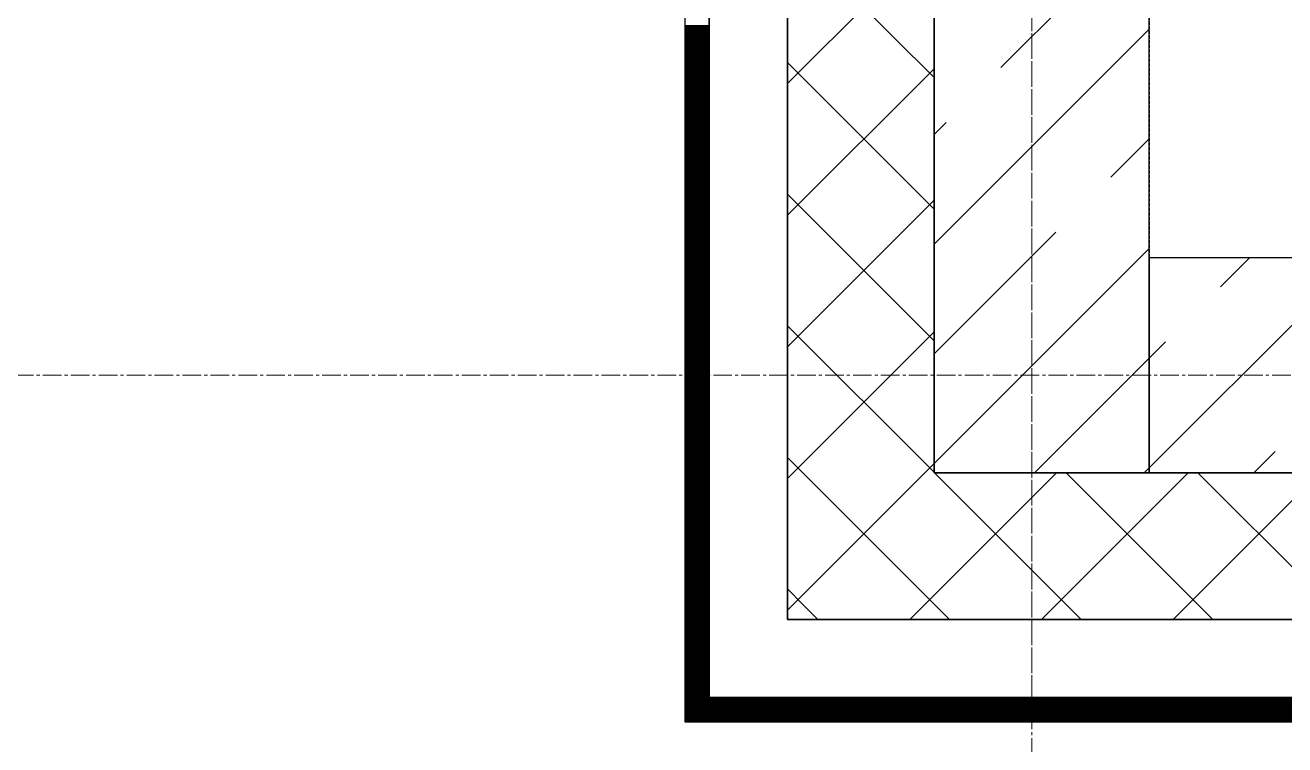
# Model space of a CAD drawing. Header units: millimetres. Extents: x -231292 to 573618, y -153144 to 564035.
# Drawn here: x 7874 to 9162, y 186188 to 186924 of the extents above; entities that cross this region are included whole.
import ezdxf

# ---------------------------------------------------------------- set-up
doc = ezdxf.new("R2010")
doc.units = ezdxf.units.MM
doc.linetypes.add('CENTER2', pattern=[28.575, 19.05, -3.175, 3.175, -3.175])
doc.linetypes.add('HIDDEN2', pattern=[4.7625, 3.175, -1.5875])
doc.layers.get('0').update_dxf_attribs({"color": 250})
doc.layers.get('Defpoints').update_dxf_attribs({"color": 250})
for name, color, linetype, lineweight in [('АР_Колонны', 250, 'Continuous', 35), ('АР_Стены ЖБ', 250, 'Continuous', 35), ('АР_Тонкая', 250, 'Continuous', 5), ('АР_Утеплитель', 250, 'Continuous', 0), ('АР_Штриховка', 250, 'Continuous', 0), ('РД_Оси_100', 250, 'Continuous', 0), ('РД_Оси_размер', 250, 'Continuous', 0)]:
    doc.layers.add(name, color=color, linetype=linetype, lineweight=lineweight)
doc.styles.add('style1', font='ARIALN.TTF')
doc.dimstyles.new('Dim100_ареал', dxfattribs={"dimscale": 100, "dimtxt": 2.5, "dimasz": 1, "dimexe": 1, "dimexo": 1, "dimgap": 0.5, "dimtad": 1, "dimzin": 12, "dimdsep": 46, "dimtxsty": 'style1', "dimblk": 'ARCHTICK', "dimcen": 1, "dimdle": 1, "dimclrd": 256, "dimclre": 256, "dimaunit": 1, "dimadec": 0, "dimazin": 3, "dimtfac": 1, "dimtmove": 1, "dimatfit": 3, "dimldrblk": 'OPEN30', "dimfxl": 2, "dimfxlon": 1, "dimtolj": 1, "dimtzin": 0, "dimlwd": 9, "dimlwe": 9, "dimarcsym": 0})

# ---------------------------------------------------------------- blocks, each defined once
blk = doc.blocks.new('_ArchTick')
at = {"color": 0, "linetype": 'ByBlock', "const_width": 0.15}
blk.add_lwpolyline([(-0.5, -0.5), (0.5, 0.5)], dxfattribs=at)
blk = doc.blocks.new('*D153')
at = {"layer": 'Defpoints', "color": 0, "transparency": 16777216}
for p in [(1195652.9, 135907.8), (1199852.9, 135907.8), (1199852.9, 134907.8)]:
    blk.add_point(p, dxfattribs=at)
at = {"layer": 'РД_Оси_размер', "lineweight": 9, "transparency": 16777216}
for p, q in [((1195652.9, 135107.8), (1195652.9, 134807.8)), ((1199852.9, 135107.8), (1199852.9, 134807.8)), ((1195552.9, 134907.8), (1199952.9, 134907.8))]:
    blk.add_line(p, q, dxfattribs=at)
at = {"layer": 'РД_Оси_размер', "lineweight": 9, "transparency": 16777216, "xscale": 100, "yscale": 100, "zscale": 100, "rotation": 180}
blk.add_blockref('_ArchTick', (1195652.9, 134907.8), dxfattribs=at)
at = {"layer": 'РД_Оси_размер', "lineweight": 9, "transparency": 16777216, "xscale": 100, "yscale": 100, "zscale": 100}
blk.add_blockref('_ArchTick', (1199852.9, 134907.8), dxfattribs=at)
at = {"layer": 'РД_Оси_размер', "color": 0, "transparency": 16777216, "insert": (1197752.9, 135315.2), "char_height": 700, "attachment_point": 5, "style": 'style1'}
blk.add_mtext('\\A1;4200', dxfattribs=at)
blk = doc.blocks.new('_Open30')
at = {"color": 0, "linetype": 'ByBlock', "lineweight": -2}
for p, q in [((-1, 0.268), (0, 0)), ((0, 0), (-1, -0.268)), ((0, 0), (-1, 0))]:
    blk.add_line(p, q, dxfattribs=at)
blk = doc.blocks.new('*D205')
at = {"layer": 'Defpoints', "color": 0, "transparency": 16777216}
for p in [(1195652.9, 135907.8), (1223252.9, 135907.8), (1223252.9, 133907.8)]:
    blk.add_point(p, dxfattribs=at)
at = {"layer": 'РД_Оси_размер', "lineweight": 9, "transparency": 16777216}
for p, q in [((1195652.9, 134107.8), (1195652.9, 133807.8)), ((1223252.9, 134107.8), (1223252.9, 133807.8)), ((1195552.9, 133907.8), (1223352.9, 133907.8))]:
    blk.add_line(p, q, dxfattribs=at)
at = {"layer": 'РД_Оси_размер', "lineweight": 9, "transparency": 16777216, "xscale": 100, "yscale": 100, "zscale": 100, "rotation": 180}
blk.add_blockref('_ArchTick', (1195652.9, 133907.8), dxfattribs=at)
at = {"layer": 'РД_Оси_размер', "lineweight": 9, "transparency": 16777216, "xscale": 100, "yscale": 100, "zscale": 100}
blk.add_blockref('_ArchTick', (1223252.9, 133907.8), dxfattribs=at)
at = {"layer": 'РД_Оси_размер', "color": 0, "transparency": 16777216, "insert": (1209452.9, 134315.2), "char_height": 700, "attachment_point": 5, "style": 'style1'}
blk.add_mtext('\\A1;27600', dxfattribs=at)
blk = doc.blocks.new('оси_рен')
at = {"layer": 'РД_Оси_100', "color": 251, "linetype": 'CENTER2', "true_color": 0x636466}
for p, q in [((1195652.916, 135558.25), (1195652.916, 223268.25)), ((1195652.916, 133007.755), (1195652.916, 138964.071)), ((1189697.958, 135913.25), (1225207.916, 135913.25))]:
    blk.add_line(p, q, dxfattribs=at)
at = {"layer": 'РД_Оси_размер', "color": 251, "true_color": 0x636466}
for base, p2, picture, middle in [((1199852.916, 134907.755), (1199852.916, 135907.755), '*D153', (1197752.916, 135315.156)), ((1223252.916, 133907.755), (1223252.916, 135907.755), '*D205', (1209452.916, 134315.156))]:
    dim = blk.add_linear_dim(base=base, p1=(1195652.916, 135907.755), p2=p2, dimstyle='Dim100_ареал', override={"dimtxt": 7}, dxfattribs=at)
    dim.commit()
    dim.dimension.update_dxf_attribs({"geometry": picture, "text_midpoint": middle})

msp = doc.modelspace()

# ---------------------------------------------------------------- linework, layer by layer
at = {"layer": 'АР_Колонны', "color": 18, "linetype": 'HIDDEN2', "lineweight": 25, "true_color": 0x000000}
for p, q in [((8803.243, 186466.253), (8803.243, 187666.253)), ((9023.243, 187666.253), (9023.243, 186466.253)), ((9023.243, 186466.253), (8803.243, 186466.253))]:
    msp.add_line(p, q, dxfattribs=at)
at = {"layer": 'АР_Колонны', "color": 18, "linetype": 'Continuous', "lineweight": 25, "true_color": 0x000000}
for p, q in [((8803.243, 187666.253), (8803.243, 186466.253)), ((8803.243, 187666.253), (8803.243, 186466.253)), ((9023.243, 186466.253), (9023.243, 187666.253)), ((9023.243, 186466.253), (9023.243, 187666.253)), ((8803.243, 186466.253), (9023.243, 186466.253)), ((8803.243, 186466.253), (9023.243, 186466.253))]:
    msp.add_line(p, q, dxfattribs=at)
at = {"layer": 'АР_Стены ЖБ', "color": 18, "linetype": 'Continuous', "lineweight": 25, "true_color": 0x000000}
for p, q in [((8803.243, 187666.253), (8803.243, 186466.253)), ((9023.243, 186466.253), (9023.243, 187666.253)), ((15603.243, 186686.253), (9023.243, 186686.253)), ((9023.243, 186686.253), (9023.243, 186466.253)), ((8803.243, 186466.253), (9023.243, 186466.253)), ((9023.243, 186466.253), (15603.243, 186466.253))]:
    msp.add_line(p, q, dxfattribs=at)
at = {"layer": 'АР_Тонкая', "color": 18, "linetype": 'Continuous', "lineweight": 25, "true_color": 0x000000}
for p, q in [((8548.243, 187666.253), (8548.243, 186211.253)), ((8573.243, 187666.253), (8573.243, 186236.253)), ((8573.243, 186236.253), (8573.243, 187666.253)), ((8653.243, 186316.253), (8653.243, 187666.253)), ((16803.243, 186316.253), (8653.243, 186316.253)), ((8573.243, 186236.253), (16803.243, 186236.253)), ((16803.243, 186236.253), (8573.243, 186236.253)), ((8548.243, 186211.253), (16803.243, 186211.253))]:
    msp.add_line(p, q, dxfattribs=at)
at = {"layer": 'АР_Утеплитель', "color": 18, "linetype": 'Continuous', "lineweight": 25, "true_color": 0x000000}
for p, q in [((8653.243, 187666.253), (8653.243, 186316.253)), ((8803.243, 186466.253), (8803.243, 187666.253)), ((16803.243, 186466.253), (8803.243, 186466.253)), ((8653.243, 186316.253), (16803.243, 186316.253))]:
    msp.add_line(p, q, dxfattribs=at)
at = {"layer": 'АР_Штриховка', "color": 18, "linetype": 'Continuous', "lineweight": 25, "true_color": 0x000000}
for p, q in [((8803.243, 186870.841), (8653.243, 187020.841)), ((8653.243, 186864.555), (8803.243, 187014.555)), ((8871.703, 186880.959), (9012.02, 187021.275)), ((8548.243, 186924.002), (8573.243, 186924.002)), ((8548.243, 186923.002), (8573.243, 186923.002)), ((8548.243, 186922.002), (8573.243, 186922.002)), ((8548.243, 186921.002), (8573.243, 186921.002)), ((8548.243, 186920.002), (8573.243, 186920.002)), ((8548.243, 186919.002), (8573.243, 186919.002)), ((8548.243, 186918.002), (8573.243, 186918.002)), ((8548.243, 186917.002), (8573.243, 186917.002)), ((8548.243, 186916.002), (8573.243, 186916.002)), ((8548.243, 186915.002), (8573.243, 186915.002)), ((8548.243, 186914.002), (8573.243, 186914.002)), ((8548.243, 186913.002), (8573.243, 186913.002)), ((8548.243, 186912.002), (8573.243, 186912.002)), ((8548.243, 186911.002), (8573.243, 186911.002)), ((8803.243, 186700.246), (9023.243, 186920.246)), ((8548.243, 186910.002), (8573.243, 186910.002)), ((8548.243, 186909.002), (8573.243, 186909.002)), ((8548.243, 186908.002), (8573.243, 186908.002)), ((8548.243, 186907.002), (8573.243, 186907.002)), ((8548.243, 186906.002), (8573.243, 186906.002)), ((8548.243, 186905.002), (8573.243, 186905.002)), ((8548.243, 186904.002), (8573.243, 186904.002)), ((8548.243, 186903.002), (8573.243, 186903.002)), ((8548.243, 186902.002), (8573.243, 186902.002)), ((8548.243, 186901.002), (8573.243, 186901.002)), ((8548.243, 186900.002), (8573.243, 186900.002)), ((8548.243, 186899.002), (8573.243, 186899.002)), ((8548.243, 186898.002), (8573.243, 186898.002)), ((8548.243, 186897.002), (8573.243, 186897.002)), ((8548.243, 186896.002), (8573.243, 186896.002)), ((8548.243, 186895.002), (8573.243, 186895.002)), ((8548.243, 186894.002), (8573.243, 186894.002)), ((8548.243, 186893.002), (8573.243, 186893.002)), ((8548.243, 186892.002), (8573.243, 186892.002)), ((8548.243, 186891.002), (8573.243, 186891.002)), ((8548.243, 186890.002), (8573.243, 186890.002)), ((8548.243, 186889.002), (8573.243, 186889.002)), ((8548.243, 186888.002), (8573.243, 186888.002)), ((8548.243, 186887.002), (8573.243, 186887.002)), ((8548.243, 186886.002), (8573.243, 186886.002)), ((8548.243, 186885.002), (8573.243, 186885.002)), ((8803.243, 186736.138), (8653.243, 186886.138)), ((8548.243, 186884.002), (8573.243, 186884.002)), ((8548.243, 186883.002), (8573.243, 186883.002)), ((8548.243, 186882.002), (8573.243, 186882.002)), ((8548.243, 186881.002), (8573.243, 186881.002)), ((8548.243, 186880.002), (8573.243, 186880.002)), ((8548.243, 186879.002), (8573.243, 186879.002)), ((8548.243, 186878.002), (8573.243, 186878.002)), ((8548.243, 186877.002), (8573.243, 186877.002)), ((8548.243, 186876.002), (8573.243, 186876.002)), ((8548.243, 186875.002), (8573.243, 186875.002)), ((8548.243, 186874.002), (8573.243, 186874.002)), ((8548.243, 186873.002), (8573.243, 186873.002)), ((8548.243, 186872.002), (8573.243, 186872.002)), ((8653.243, 186729.851), (8803.243, 186879.851)), ((8548.243, 186871.002), (8573.243, 186871.002)), ((8548.243, 186870.002), (8573.243, 186870.002)), ((8548.243, 186869.002), (8573.243, 186869.002)), ((8548.243, 186868.002), (8573.243, 186868.002)), ((8548.243, 186867.002), (8573.243, 186867.002)), ((8548.243, 186866.002), (8573.243, 186866.002)), ((8548.243, 186865.002), (8573.243, 186865.002)), ((8548.243, 186864.002), (8573.243, 186864.002)), ((8548.243, 186863.002), (8573.243, 186863.002)), ((8548.243, 186862.002), (8573.243, 186862.002)), ((8548.243, 186861.002), (8573.243, 186861.002)), ((8548.243, 186860.002), (8573.243, 186860.002)), ((8548.243, 186859.002), (8573.243, 186859.002)), ((8548.243, 186858.002), (8573.243, 186858.002)), ((8548.243, 186857.002), (8573.243, 186857.002)), ((8548.243, 186856.002), (8573.243, 186856.002)), ((8548.243, 186855.002), (8573.243, 186855.002)), ((8548.243, 186854.002), (8573.243, 186854.002)), ((8548.243, 186853.002), (8573.243, 186853.002)), ((8548.243, 186852.002), (8573.243, 186852.002)), ((8548.243, 186851.002), (8573.243, 186851.002)), ((8548.243, 186850.002), (8573.243, 186850.002)), ((8548.243, 186849.002), (8573.243, 186849.002)), ((8548.243, 186848.002), (8573.243, 186848.002)), ((8548.243, 186847.002), (8573.243, 186847.002)), ((8548.243, 186846.002), (8573.243, 186846.002)), ((8548.243, 186845.002), (8573.243, 186845.002)), ((8548.243, 186844.002), (8573.243, 186844.002)), ((8548.243, 186843.002), (8573.243, 186843.002)), ((8548.243, 186842.002), (8573.243, 186842.002)), ((8548.243, 186841.002), (8573.243, 186841.002)), ((8548.243, 186840.002), (8573.243, 186840.002)), ((8548.243, 186839.002), (8573.243, 186839.002)), ((8548.243, 186838.002), (8573.243, 186838.002)), ((8548.243, 186837.002), (8573.243, 186837.002)), ((8548.243, 186836.002), (8573.243, 186836.002)), ((8548.243, 186835.002), (8573.243, 186835.002)), ((8548.243, 186834.002), (8573.243, 186834.002)), ((8548.243, 186833.002), (8573.243, 186833.002)), ((8548.243, 186832.002), (8573.243, 186832.002)), ((8548.243, 186831.002), (8573.243, 186831.002)), ((8548.243, 186830.002), (8573.243, 186830.002)), ((8548.243, 186829.002), (8573.243, 186829.002)), ((8548.243, 186828.002), (8573.243, 186828.002)), ((8548.243, 186827.002), (8573.243, 186827.002)), ((8548.243, 186826.002), (8573.243, 186826.002)), ((8548.243, 186825.002), (8573.243, 186825.002)), ((8548.243, 186824.002), (8573.243, 186824.002)), ((8548.243, 186823.002), (8573.243, 186823.002)), ((8548.243, 186822.002), (8573.243, 186822.002)), ((8548.243, 186821.002), (8573.243, 186821.002)), ((8803.243, 186812.499), (8815.576, 186824.832)), ((8548.243, 186820.002), (8573.243, 186820.002)), ((8548.243, 186819.002), (8573.243, 186819.002)), ((8548.243, 186818.002), (8573.243, 186818.002)), ((8548.243, 186817.002), (8573.243, 186817.002)), ((8548.243, 186816.002), (8573.243, 186816.002)), ((8548.243, 186815.002), (8573.243, 186815.002)), ((8548.243, 186814.002), (8573.243, 186814.002)), ((8548.243, 186813.002), (8573.243, 186813.002)), ((8548.243, 186812.002), (8573.243, 186812.002)), ((8548.243, 186811.002), (8573.243, 186811.002)), ((8548.243, 186810.002), (8573.243, 186810.002)), ((8548.243, 186809.002), (8573.243, 186809.002)), ((8548.243, 186808.002), (8573.243, 186808.002)), ((8983.956, 186768.706), (9023.243, 186807.992)), ((8548.243, 186807.002), (8573.243, 186807.002)), ((8548.243, 186806.002), (8573.243, 186806.002)), ((8548.243, 186805.002), (8573.243, 186805.002)), ((8548.243, 186804.002), (8573.243, 186804.002)), ((8548.243, 186803.002), (8573.243, 186803.002)), ((8548.243, 186802.002), (8573.243, 186802.002)), ((8548.243, 186801.002), (8573.243, 186801.002)), ((8548.243, 186800.002), (8573.243, 186800.002)), ((8548.243, 186799.002), (8573.243, 186799.002)), ((8548.243, 186798.002), (8573.243, 186798.002)), ((8548.243, 186797.002), (8573.243, 186797.002)), ((8548.243, 186796.002), (8573.243, 186796.002)), ((8548.243, 186795.002), (8573.243, 186795.002)), ((8548.243, 186794.002), (8573.243, 186794.002)), ((8548.243, 186793.002), (8573.243, 186793.002)), ((8548.243, 186792.002), (8573.243, 186792.002)), ((8548.243, 186791.002), (8573.243, 186791.002)), ((8548.243, 186790.002), (8573.243, 186790.002)), ((8548.243, 186789.002), (8573.243, 186789.002)), ((8548.243, 186788.002), (8573.243, 186788.002)), ((8548.243, 186787.002), (8573.243, 186787.002)), ((8548.243, 186786.002), (8573.243, 186786.002)), ((8548.243, 186785.002), (8573.243, 186785.002)), ((8548.243, 186784.002), (8573.243, 186784.002)), ((8548.243, 186783.002), (8573.243, 186783.002)), ((8548.243, 186782.002), (8573.243, 186782.002)), ((8548.243, 186781.002), (8573.243, 186781.002)), ((8548.243, 186780.002), (8573.243, 186780.002)), ((8548.243, 186779.002), (8573.243, 186779.002)), ((8548.243, 186778.002), (8573.243, 186778.002)), ((8548.243, 186777.002), (8573.243, 186777.002)), ((8548.243, 186776.002), (8573.243, 186776.002)), ((8548.243, 186775.002), (8573.243, 186775.002)), ((8548.243, 186774.002), (8573.243, 186774.002)), ((8548.243, 186773.002), (8573.243, 186773.002)), ((8548.243, 186772.002), (8573.243, 186772.002)), ((8548.243, 186771.002), (8573.243, 186771.002)), ((8548.243, 186770.002), (8573.243, 186770.002)), ((8548.243, 186769.002), (8573.243, 186769.002)), ((8548.243, 186768.002), (8573.243, 186768.002)), ((8548.243, 186767.002), (8573.243, 186767.002)), ((8548.243, 186766.002), (8573.243, 186766.002)), ((8548.243, 186765.002), (8573.243, 186765.002)), ((8548.243, 186764.002), (8573.243, 186764.002)), ((8548.243, 186763.002), (8573.243, 186763.002)), ((8548.243, 186762.002), (8573.243, 186762.002)), ((8548.243, 186761.002), (8573.243, 186761.002)), ((8548.243, 186760.002), (8573.243, 186760.002)), ((8548.243, 186759.002), (8573.243, 186759.002)), ((8548.243, 186758.002), (8573.243, 186758.002)), ((8548.243, 186757.002), (8573.243, 186757.002)), ((8548.243, 186756.002), (8573.243, 186756.002)), ((8548.243, 186755.002), (8573.243, 186755.002)), ((8548.243, 186754.002), (8573.243, 186754.002)), ((8548.243, 186753.002), (8573.243, 186753.002)), ((8548.243, 186752.002), (8573.243, 186752.002)), ((8548.243, 186751.002), (8573.243, 186751.002)), ((8548.243, 186750.002), (8573.243, 186750.002)), ((8548.243, 186749.002), (8573.243, 186749.002)), ((8548.243, 186748.002), (8573.243, 186748.002)), ((8548.243, 186747.002), (8573.243, 186747.002)), ((8548.243, 186746.002), (8573.243, 186746.002)), ((8548.243, 186745.002), (8573.243, 186745.002)), ((8548.243, 186744.002), (8573.243, 186744.002)), ((8803.243, 186601.434), (8653.243, 186751.434)), ((8653.243, 186595.147), (8803.243, 186745.147)), ((8548.243, 186743.002), (8573.243, 186743.002)), ((8548.243, 186742.002), (8573.243, 186742.002)), ((8548.243, 186741.002), (8573.243, 186741.002)), ((8548.243, 186740.002), (8573.243, 186740.002)), ((8548.243, 186739.002), (8573.243, 186739.002)), ((8548.243, 186738.002), (8573.243, 186738.002)), ((8548.243, 186737.002), (8573.243, 186737.002)), ((8548.243, 186736.002), (8573.243, 186736.002)), ((8548.243, 186735.002), (8573.243, 186735.002)), ((8548.243, 186734.002), (8573.243, 186734.002)), ((8548.243, 186733.002), (8573.243, 186733.002)), ((8548.243, 186732.002), (8573.243, 186732.002)), ((8548.243, 186731.002), (8573.243, 186731.002)), ((8548.243, 186730.002), (8573.243, 186730.002)), ((8548.243, 186729.002), (8573.243, 186729.002)), ((8548.243, 186728.002), (8573.243, 186728.002)), ((8548.243, 186727.002), (8573.243, 186727.002)), ((8548.243, 186726.002), (8573.243, 186726.002)), ((8548.243, 186725.002), (8573.243, 186725.002)), ((8548.243, 186724.002), (8573.243, 186724.002)), ((8548.243, 186723.002), (8573.243, 186723.002)), ((8548.243, 186722.002), (8573.243, 186722.002)), ((8548.243, 186721.002), (8573.243, 186721.002)), ((8548.243, 186720.002), (8573.243, 186720.002)), ((8548.243, 186719.002), (8573.243, 186719.002)), ((8548.243, 186718.002), (8573.243, 186718.002)), ((8548.243, 186717.002), (8573.243, 186717.002)), ((8548.243, 186716.002), (8573.243, 186716.002)), ((8548.243, 186715.002), (8573.243, 186715.002)), ((8548.243, 186714.002), (8573.243, 186714.002)), ((8548.243, 186713.002), (8573.243, 186713.002)), ((8548.243, 186712.002), (8573.243, 186712.002)), ((8548.243, 186711.002), (8573.243, 186711.002)), ((8548.243, 186710.002), (8573.243, 186710.002)), ((8548.243, 186709.002), (8573.243, 186709.002)), ((8548.243, 186708.002), (8573.243, 186708.002)), ((8548.243, 186707.002), (8573.243, 186707.002)), ((8548.243, 186706.002), (8573.243, 186706.002)), ((8548.243, 186705.002), (8573.243, 186705.002)), ((8803.243, 186587.992), (8927.83, 186712.579)), ((8548.243, 186704.002), (8573.243, 186704.002)), ((8548.243, 186703.002), (8573.243, 186703.002)), ((8548.243, 186702.002), (8573.243, 186702.002)), ((8548.243, 186701.002), (8573.243, 186701.002)), ((8548.243, 186700.002), (8573.243, 186700.002)), ((8548.243, 186699.002), (8573.243, 186699.002)), ((8548.243, 186698.002), (8573.243, 186698.002)), ((8548.243, 186697.002), (8573.243, 186697.002)), ((8548.243, 186696.002), (8573.243, 186696.002)), ((8548.243, 186695.002), (8573.243, 186695.002)), ((8548.243, 186694.002), (8573.243, 186694.002)), ((8548.243, 186693.002), (8573.243, 186693.002)), ((8548.243, 186692.002), (8573.243, 186692.002)), ((8803.243, 186475.739), (9023.243, 186695.739)), ((8548.243, 186691.002), (8573.243, 186691.002)), ((8548.243, 186690.002), (8573.243, 186690.002)), ((8548.243, 186689.002), (8573.243, 186689.002)), ((8548.243, 186688.002), (8573.243, 186688.002)), ((8548.243, 186687.002), (8573.243, 186687.002)), ((8548.243, 186686.002), (8573.243, 186686.002)), ((8548.243, 186685.002), (8573.243, 186685.002)), ((8548.243, 186684.002), (8573.243, 186684.002)), ((8548.243, 186683.002), (8573.243, 186683.002)), ((8548.243, 186682.002), (8573.243, 186682.002)), ((8548.243, 186681.002), (8573.243, 186681.002)), ((8548.243, 186680.002), (8573.243, 186680.002)), ((8548.243, 186679.002), (8573.243, 186679.002)), ((9023.243, 186471.233), (9238.263, 186686.253)), ((9096.209, 186656.452), (9126.01, 186686.253)), ((8548.243, 186678.002), (8573.243, 186678.002)), ((8548.243, 186677.002), (8573.243, 186677.002)), ((8548.243, 186676.002), (8573.243, 186676.002)), ((8548.243, 186675.002), (8573.243, 186675.002)), ((8548.243, 186674.002), (8573.243, 186674.002)), ((8548.243, 186673.002), (8573.243, 186673.002)), ((8548.243, 186672.002), (8573.243, 186672.002)), ((8548.243, 186671.002), (8573.243, 186671.002)), ((8548.243, 186670.002), (8573.243, 186670.002)), ((8548.243, 186669.002), (8573.243, 186669.002)), ((8548.243, 186668.002), (8573.243, 186668.002)), ((8548.243, 186667.002), (8573.243, 186667.002)), ((8548.243, 186666.002), (8573.243, 186666.002)), ((8548.243, 186665.002), (8573.243, 186665.002)), ((8548.243, 186664.002), (8573.243, 186664.002)), ((8548.243, 186663.002), (8573.243, 186663.002)), ((8548.243, 186662.002), (8573.243, 186662.002)), ((8548.243, 186661.002), (8573.243, 186661.002)), ((8548.243, 186660.002), (8573.243, 186660.002)), ((8548.243, 186659.002), (8573.243, 186659.002)), ((8548.243, 186658.002), (8573.243, 186658.002)), ((8548.243, 186657.002), (8573.243, 186657.002)), ((8548.243, 186656.002), (8573.243, 186656.002)), ((8548.243, 186655.002), (8573.243, 186655.002)), ((8548.243, 186654.002), (8573.243, 186654.002)), ((8548.243, 186653.002), (8573.243, 186653.002)), ((8548.243, 186652.002), (8573.243, 186652.002)), ((8548.243, 186651.002), (8573.243, 186651.002)), ((8548.243, 186650.002), (8573.243, 186650.002)), ((8548.243, 186649.002), (8573.243, 186649.002)), ((8548.243, 186648.002), (8573.243, 186648.002)), ((8548.243, 186647.002), (8573.243, 186647.002)), ((8548.243, 186646.002), (8573.243, 186646.002)), ((8548.243, 186645.002), (8573.243, 186645.002)), ((8548.243, 186644.002), (8573.243, 186644.002)), ((8548.243, 186643.002), (8573.243, 186643.002)), ((8548.243, 186642.002), (8573.243, 186642.002)), ((8548.243, 186641.002), (8573.243, 186641.002)), ((8548.243, 186640.002), (8573.243, 186640.002)), ((8548.243, 186639.002), (8573.243, 186639.002)), ((8548.243, 186638.002), (8573.243, 186638.002)), ((8548.243, 186637.002), (8573.243, 186637.002)), ((8548.243, 186636.002), (8573.243, 186636.002)), ((8548.243, 186635.002), (8573.243, 186635.002)), ((8548.243, 186634.002), (8573.243, 186634.002)), ((8548.243, 186633.002), (8573.243, 186633.002)), ((8548.243, 186632.002), (8573.243, 186632.002)), ((8548.243, 186631.002), (8573.243, 186631.002)), ((8548.243, 186630.002), (8573.243, 186630.002)), ((8548.243, 186629.002), (8573.243, 186629.002)), ((8548.243, 186628.002), (8573.243, 186628.002)), ((8548.243, 186627.002), (8573.243, 186627.002)), ((8548.243, 186626.002), (8573.243, 186626.002)), ((8548.243, 186625.002), (8573.243, 186625.002)), ((8548.243, 186624.002), (8573.243, 186624.002)), ((8548.243, 186623.002), (8573.243, 186623.002)), ((8548.243, 186622.002), (8573.243, 186622.002)), ((8548.243, 186621.002), (8573.243, 186621.002)), ((8548.243, 186620.002), (8573.243, 186620.002)), ((8548.243, 186619.002), (8573.243, 186619.002)), ((8548.243, 186618.002), (8573.243, 186618.002)), ((8548.243, 186617.002), (8573.243, 186617.002)), ((8548.243, 186616.002), (8573.243, 186616.002)), ((8548.243, 186615.002), (8573.243, 186615.002)), ((8803.243, 186466.73), (8653.243, 186616.73)), ((8548.243, 186614.002), (8573.243, 186614.002)), ((8548.243, 186613.002), (8573.243, 186613.002)), ((8548.243, 186612.002), (8573.243, 186612.002)), ((8548.243, 186611.002), (8573.243, 186611.002)), ((8548.243, 186610.002), (8573.243, 186610.002)), ((8548.243, 186609.002), (8573.243, 186609.002)), ((8548.243, 186608.002), (8573.243, 186608.002)), ((8548.243, 186607.002), (8573.243, 186607.002)), ((8548.243, 186606.002), (8573.243, 186606.002)), ((8548.243, 186605.002), (8573.243, 186605.002)), ((8548.243, 186604.002), (8573.243, 186604.002)), ((8548.243, 186603.002), (8573.243, 186603.002)), ((8548.243, 186602.002), (8573.243, 186602.002)), ((8653.243, 186460.443), (8803.243, 186610.443)), ((8548.243, 186601.002), (8573.243, 186601.002)), ((8548.243, 186600.002), (8573.243, 186600.002)), ((8548.243, 186599.002), (8573.243, 186599.002)), ((8548.243, 186598.002), (8573.243, 186598.002)), ((8548.243, 186597.002), (8573.243, 186597.002)), ((8548.243, 186596.002), (8573.243, 186596.002)), ((8548.243, 186595.002), (8573.243, 186595.002)), ((8548.243, 186594.002), (8573.243, 186594.002)), ((8548.243, 186593.002), (8573.243, 186593.002)), ((8548.243, 186592.002), (8573.243, 186592.002)), ((8548.243, 186591.002), (8573.243, 186591.002)), ((8548.243, 186590.002), (8573.243, 186590.002)), ((8548.243, 186589.002), (8573.243, 186589.002)), ((9023.243, 186583.486), (9040.083, 186600.326)), ((8548.243, 186588.002), (8573.243, 186588.002)), ((8548.243, 186587.002), (8573.243, 186587.002)), ((8548.243, 186586.002), (8573.243, 186586.002)), ((8548.243, 186585.002), (8573.243, 186585.002)), ((8548.243, 186584.002), (8573.243, 186584.002)), ((8548.243, 186583.002), (8573.243, 186583.002)), ((8548.243, 186582.002), (8573.243, 186582.002)), ((8548.243, 186581.002), (8573.243, 186581.002)), ((8548.243, 186580.002), (8573.243, 186580.002)), ((8548.243, 186579.002), (8573.243, 186579.002)), ((8548.243, 186578.002), (8573.243, 186578.002)), ((8548.243, 186577.002), (8573.243, 186577.002)), ((8548.243, 186576.002), (8573.243, 186576.002)), ((8906.01, 186466.253), (9023.243, 186583.486)), ((8548.243, 186575.002), (8573.243, 186575.002)), ((8548.243, 186574.002), (8573.243, 186574.002)), ((8548.243, 186573.002), (8573.243, 186573.002)), ((8548.243, 186572.002), (8573.243, 186572.002)), ((8548.243, 186571.002), (8573.243, 186571.002)), ((8548.243, 186570.002), (8573.243, 186570.002)), ((8548.243, 186569.002), (8573.243, 186569.002)), ((8548.243, 186568.002), (8573.243, 186568.002)), ((8548.243, 186567.002), (8573.243, 186567.002)), ((8548.243, 186566.002), (8573.243, 186566.002)), ((8548.243, 186565.002), (8573.243, 186565.002)), ((8548.243, 186564.002), (8573.243, 186564.002)), ((8548.243, 186563.002), (8573.243, 186563.002)), ((8548.243, 186562.002), (8573.243, 186562.002)), ((8548.243, 186561.002), (8573.243, 186561.002)), ((8548.243, 186560.002), (8573.243, 186560.002)), ((8548.243, 186559.002), (8573.243, 186559.002)), ((8548.243, 186558.002), (8573.243, 186558.002)), ((8548.243, 186557.002), (8573.243, 186557.002)), ((8548.243, 186556.002), (8573.243, 186556.002)), ((8548.243, 186555.002), (8573.243, 186555.002)), ((8548.243, 186554.002), (8573.243, 186554.002)), ((8548.243, 186553.002), (8573.243, 186553.002)), ((8548.243, 186552.002), (8573.243, 186552.002)), ((8548.243, 186551.002), (8573.243, 186551.002)), ((8548.243, 186550.002), (8573.243, 186550.002)), ((8548.243, 186549.002), (8573.243, 186549.002)), ((8548.243, 186548.002), (8573.243, 186548.002)), ((8548.243, 186547.002), (8573.243, 186547.002)), ((8548.243, 186546.002), (8573.243, 186546.002)), ((8548.243, 186545.002), (8573.243, 186545.002)), ((8548.243, 186544.002), (8573.243, 186544.002)), ((8548.243, 186543.002), (8573.243, 186543.002)), ((8548.243, 186542.002), (8573.243, 186542.002)), ((8548.243, 186541.002), (8573.243, 186541.002)), ((8548.243, 186540.002), (8573.243, 186540.002)), ((8548.243, 186539.002), (8573.243, 186539.002)), ((8548.243, 186538.002), (8573.243, 186538.002)), ((8548.243, 186537.002), (8573.243, 186537.002)), ((8548.243, 186536.002), (8573.243, 186536.002)), ((8548.243, 186535.002), (8573.243, 186535.002)), ((8548.243, 186534.002), (8573.243, 186534.002)), ((8548.243, 186533.002), (8573.243, 186533.002)), ((8548.243, 186532.002), (8573.243, 186532.002)), ((8548.243, 186531.002), (8573.243, 186531.002)), ((8548.243, 186530.002), (8573.243, 186530.002)), ((8548.243, 186529.002), (8573.243, 186529.002)), ((8548.243, 186528.002), (8573.243, 186528.002)), ((8548.243, 186527.002), (8573.243, 186527.002)), ((8548.243, 186526.002), (8573.243, 186526.002)), ((8548.243, 186525.002), (8573.243, 186525.002)), ((8548.243, 186524.002), (8573.243, 186524.002)), ((8548.243, 186523.002), (8573.243, 186523.002)), ((8548.243, 186522.002), (8573.243, 186522.002)), ((8548.243, 186521.002), (8573.243, 186521.002)), ((8548.243, 186520.002), (8573.243, 186520.002)), ((8548.243, 186519.002), (8573.243, 186519.002)), ((8548.243, 186518.002), (8573.243, 186518.002)), ((8548.243, 186517.002), (8573.243, 186517.002)), ((8548.243, 186516.002), (8573.243, 186516.002)), ((8548.243, 186515.002), (8573.243, 186515.002)), ((8548.243, 186514.002), (8573.243, 186514.002)), ((8548.243, 186513.002), (8573.243, 186513.002)), ((8548.243, 186512.002), (8573.243, 186512.002)), ((8548.243, 186511.002), (8573.243, 186511.002)), ((8548.243, 186510.002), (8573.243, 186510.002)), ((8548.243, 186509.002), (8573.243, 186509.002)), ((8548.243, 186508.002), (8573.243, 186508.002)), ((8548.243, 186507.002), (8573.243, 186507.002)), ((8548.243, 186506.002), (8573.243, 186506.002)), ((8548.243, 186505.002), (8573.243, 186505.002)), ((8548.243, 186504.002), (8573.243, 186504.002)), ((8548.243, 186503.002), (8573.243, 186503.002)), ((8548.243, 186502.002), (8573.243, 186502.002)), ((8548.243, 186501.002), (8573.243, 186501.002)), ((8548.243, 186500.002), (8573.243, 186500.002)), ((8548.243, 186499.002), (8573.243, 186499.002)), ((8548.243, 186498.002), (8573.243, 186498.002)), ((8548.243, 186497.002), (8573.243, 186497.002)), ((8548.243, 186496.002), (8573.243, 186496.002)), ((8548.243, 186495.002), (8573.243, 186495.002)), ((8548.243, 186494.002), (8573.243, 186494.002)), ((8548.243, 186493.002), (8573.243, 186493.002)), ((8548.243, 186492.002), (8573.243, 186492.002)), ((8548.243, 186491.002), (8573.243, 186491.002)), ((8548.243, 186490.002), (8573.243, 186490.002)), ((8548.243, 186489.002), (8573.243, 186489.002)), ((8548.243, 186488.002), (8573.243, 186488.002)), ((8548.243, 186487.002), (8573.243, 186487.002)), ((8548.243, 186486.002), (8573.243, 186486.002)), ((9130.516, 186466.253), (9152.336, 186488.073)), ((8548.243, 186485.002), (8573.243, 186485.002)), ((8548.243, 186484.002), (8573.243, 186484.002)), ((8548.243, 186483.002), (8573.243, 186483.002)), ((8548.243, 186482.002), (8573.243, 186482.002)), ((8548.243, 186481.002), (8573.243, 186481.002)), ((8548.243, 186480.002), (8573.243, 186480.002)), ((8548.243, 186479.002), (8573.243, 186479.002)), ((8548.243, 186478.002), (8573.243, 186478.002)), ((8548.243, 186477.002), (8573.243, 186477.002)), ((8548.243, 186476.002), (8573.243, 186476.002)), ((8548.243, 186475.002), (8573.243, 186475.002)), ((8548.243, 186474.002), (8573.243, 186474.002)), ((8548.243, 186473.002), (8573.243, 186473.002)), ((8736.13, 186399.14), (8653.243, 186482.026)), ((8653.243, 186325.739), (8803.243, 186475.739)), ((8548.243, 186472.002), (8573.243, 186472.002)), ((8548.243, 186471.002), (8573.243, 186471.002)), ((8548.243, 186470.002), (8573.243, 186470.002)), ((8548.243, 186469.002), (8573.243, 186469.002)), ((8548.243, 186468.002), (8573.243, 186468.002)), ((8548.243, 186467.002), (8573.243, 186467.002)), ((8548.243, 186466.002), (8573.243, 186466.002)), ((8548.243, 186465.002), (8573.243, 186465.002)), ((8548.243, 186464.002), (8573.243, 186464.002)), ((8548.243, 186463.002), (8573.243, 186463.002)), ((8548.243, 186462.002), (8573.243, 186462.002)), ((8548.243, 186461.002), (8573.243, 186461.002)), ((8548.243, 186460.002), (8573.243, 186460.002)), ((8778.461, 186316.253), (8928.461, 186466.253)), ((8953.72, 186316.253), (8803.72, 186466.253)), ((8913.164, 186316.253), (9063.164, 186466.253)), ((9088.424, 186316.253), (8938.424, 186466.253)), ((9018.263, 186466.253), (9023.243, 186471.233)), ((9047.868, 186316.253), (9197.868, 186466.253)), ((9223.128, 186316.253), (9073.128, 186466.253)), ((8548.243, 186459.002), (8573.243, 186459.002)), ((8548.243, 186458.002), (8573.243, 186458.002)), ((8548.243, 186457.002), (8573.243, 186457.002)), ((8548.243, 186456.002), (8573.243, 186456.002)), ((8548.243, 186455.002), (8573.243, 186455.002)), ((8548.243, 186454.002), (8573.243, 186454.002)), ((8548.243, 186453.002), (8573.243, 186453.002)), ((8548.243, 186452.002), (8573.243, 186452.002)), ((8548.243, 186451.002), (8573.243, 186451.002)), ((8548.243, 186450.002), (8573.243, 186450.002)), ((8548.243, 186449.002), (8573.243, 186449.002)), ((8548.243, 186448.002), (8573.243, 186448.002)), ((8548.243, 186447.002), (8573.243, 186447.002)), ((8548.243, 186446.002), (8573.243, 186446.002)), ((8548.243, 186445.002), (8573.243, 186445.002)), ((8548.243, 186444.002), (8573.243, 186444.002)), ((8548.243, 186443.002), (8573.243, 186443.002)), ((8548.243, 186442.002), (8573.243, 186442.002)), ((8548.243, 186441.002), (8573.243, 186441.002)), ((8548.243, 186440.002), (8573.243, 186440.002)), ((8548.243, 186439.002), (8573.243, 186439.002)), ((8548.243, 186438.002), (8573.243, 186438.002)), ((8548.243, 186437.002), (8573.243, 186437.002)), ((8548.243, 186436.002), (8573.243, 186436.002)), ((8548.243, 186435.002), (8573.243, 186435.002)), ((8548.243, 186434.002), (8573.243, 186434.002)), ((8548.243, 186433.002), (8573.243, 186433.002)), ((8548.243, 186432.002), (8573.243, 186432.002)), ((8548.243, 186431.002), (8573.243, 186431.002)), ((8548.243, 186430.002), (8573.243, 186430.002)), ((8548.243, 186429.002), (8573.243, 186429.002)), ((8548.243, 186428.002), (8573.243, 186428.002)), ((8548.243, 186427.002), (8573.243, 186427.002)), ((8548.243, 186426.002), (8573.243, 186426.002)), ((8548.243, 186425.002), (8573.243, 186425.002)), ((8548.243, 186424.002), (8573.243, 186424.002)), ((8548.243, 186423.002), (8573.243, 186423.002)), ((8548.243, 186422.002), (8573.243, 186422.002)), ((8548.243, 186421.002), (8573.243, 186421.002)), ((8548.243, 186420.002), (8573.243, 186420.002)), ((8548.243, 186419.002), (8573.243, 186419.002)), ((8548.243, 186418.002), (8573.243, 186418.002)), ((8548.243, 186417.002), (8573.243, 186417.002)), ((8548.243, 186416.002), (8573.243, 186416.002)), ((8548.243, 186415.002), (8573.243, 186415.002)), ((8548.243, 186414.002), (8573.243, 186414.002)), ((8548.243, 186413.002), (8573.243, 186413.002)), ((8548.243, 186412.002), (8573.243, 186412.002)), ((8548.243, 186411.002), (8573.243, 186411.002)), ((8548.243, 186410.002), (8573.243, 186410.002)), ((8548.243, 186409.002), (8573.243, 186409.002)), ((8548.243, 186408.002), (8573.243, 186408.002)), ((8548.243, 186407.002), (8573.243, 186407.002)), ((8548.243, 186406.002), (8573.243, 186406.002)), ((8548.243, 186405.002), (8573.243, 186405.002)), ((8548.243, 186404.002), (8573.243, 186404.002)), ((8548.243, 186403.002), (8573.243, 186403.002)), ((8548.243, 186402.002), (8573.243, 186402.002)), ((8548.243, 186401.002), (8573.243, 186401.002)), ((8548.243, 186400.002), (8573.243, 186400.002)), ((8548.243, 186399.002), (8573.243, 186399.002)), ((8548.243, 186398.002), (8573.243, 186398.002)), ((8548.243, 186397.002), (8573.243, 186397.002)), ((8548.243, 186396.002), (8573.243, 186396.002)), ((8819.016, 186316.253), (8736.13, 186399.14)), ((8548.243, 186395.002), (8573.243, 186395.002)), ((8548.243, 186394.002), (8573.243, 186394.002)), ((8548.243, 186393.002), (8573.243, 186393.002)), ((8548.243, 186392.002), (8573.243, 186392.002)), ((8548.243, 186391.002), (8573.243, 186391.002)), ((8548.243, 186390.002), (8573.243, 186390.002)), ((8548.243, 186389.002), (8573.243, 186389.002)), ((8548.243, 186388.002), (8573.243, 186388.002)), ((8548.243, 186387.002), (8573.243, 186387.002)), ((8548.243, 186386.002), (8573.243, 186386.002)), ((8548.243, 186385.002), (8573.243, 186385.002)), ((8548.243, 186384.002), (8573.243, 186384.002)), ((8548.243, 186383.002), (8573.243, 186383.002)), ((8548.243, 186382.002), (8573.243, 186382.002)), ((8548.243, 186381.002), (8573.243, 186381.002)), ((8548.243, 186380.002), (8573.243, 186380.002)), ((8548.243, 186379.002), (8573.243, 186379.002)), ((8548.243, 186378.002), (8573.243, 186378.002)), ((8548.243, 186377.002), (8573.243, 186377.002)), ((8548.243, 186376.002), (8573.243, 186376.002)), ((8548.243, 186375.002), (8573.243, 186375.002)), ((8548.243, 186374.002), (8573.243, 186374.002)), ((8548.243, 186373.002), (8573.243, 186373.002)), ((8548.243, 186372.002), (8573.243, 186372.002)), ((8548.243, 186371.002), (8573.243, 186371.002)), ((8548.243, 186370.002), (8573.243, 186370.002)), ((8548.243, 186369.002), (8573.243, 186369.002)), ((8548.243, 186368.002), (8573.243, 186368.002)), ((8548.243, 186367.002), (8573.243, 186367.002)), ((8548.243, 186366.002), (8573.243, 186366.002)), ((8548.243, 186365.002), (8573.243, 186365.002)), ((8548.243, 186364.002), (8573.243, 186364.002)), ((8548.243, 186363.002), (8573.243, 186363.002)), ((8548.243, 186362.002), (8573.243, 186362.002)), ((8548.243, 186361.002), (8573.243, 186361.002)), ((8548.243, 186360.002), (8573.243, 186360.002)), ((8548.243, 186359.002), (8573.243, 186359.002)), ((8548.243, 186358.002), (8573.243, 186358.002)), ((8548.243, 186357.002), (8573.243, 186357.002)), ((8548.243, 186356.002), (8573.243, 186356.002)), ((8548.243, 186355.002), (8573.243, 186355.002)), ((8548.243, 186354.002), (8573.243, 186354.002)), ((8548.243, 186353.002), (8573.243, 186353.002)), ((8548.243, 186352.002), (8573.243, 186352.002)), ((8548.243, 186351.002), (8573.243, 186351.002)), ((8548.243, 186350.002), (8573.243, 186350.002)), ((8548.243, 186349.002), (8573.243, 186349.002)), ((8548.243, 186348.002), (8573.243, 186348.002)), ((8548.243, 186347.002), (8573.243, 186347.002)), ((8548.243, 186346.002), (8573.243, 186346.002)), ((8548.243, 186345.002), (8573.243, 186345.002)), ((8548.243, 186344.002), (8573.243, 186344.002)), ((8668.778, 186331.788), (8653.243, 186347.322)), ((8548.243, 186343.002), (8573.243, 186343.002)), ((8548.243, 186342.002), (8573.243, 186342.002)), ((8548.243, 186341.002), (8573.243, 186341.002)), ((8548.243, 186340.002), (8573.243, 186340.002)), ((8548.243, 186339.002), (8573.243, 186339.002)), ((8548.243, 186338.002), (8573.243, 186338.002)), ((8548.243, 186337.002), (8573.243, 186337.002)), ((8548.243, 186336.002), (8573.243, 186336.002)), ((8548.243, 186335.002), (8573.243, 186335.002)), ((8548.243, 186334.002), (8573.243, 186334.002)), ((8548.243, 186333.002), (8573.243, 186333.002)), ((8548.243, 186332.002), (8573.243, 186332.002)), ((8548.243, 186331.002), (8573.243, 186331.002)), ((8684.312, 186316.253), (8668.778, 186331.788)), ((8548.243, 186330.002), (8573.243, 186330.002)), ((8548.243, 186329.002), (8573.243, 186329.002)), ((8548.243, 186328.002), (8573.243, 186328.002)), ((8548.243, 186327.002), (8573.243, 186327.002)), ((8548.243, 186326.002), (8573.243, 186326.002)), ((8548.243, 186325.002), (8573.243, 186325.002)), ((8548.243, 186324.002), (8573.243, 186324.002)), ((8548.243, 186323.002), (8573.243, 186323.002)), ((8548.243, 186322.002), (8573.243, 186322.002)), ((8548.243, 186321.002), (8573.243, 186321.002)), ((8548.243, 186320.002), (8573.243, 186320.002)), ((8548.243, 186319.002), (8573.243, 186319.002)), ((8548.243, 186318.002), (8573.243, 186318.002)), ((8548.243, 186317.002), (8573.243, 186317.002)), ((8548.243, 186316.002), (8573.243, 186316.002)), ((8548.243, 186315.002), (8573.243, 186315.002)), ((8548.243, 186314.002), (8573.243, 186314.002)), ((8548.243, 186313.002), (8573.243, 186313.002)), ((8548.243, 186312.002), (8573.243, 186312.002)), ((8548.243, 186311.002), (8573.243, 186311.002)), ((8548.243, 186310.002), (8573.243, 186310.002)), ((8548.243, 186309.002), (8573.243, 186309.002)), ((8548.243, 186308.002), (8573.243, 186308.002)), ((8548.243, 186307.002), (8573.243, 186307.002)), ((8548.243, 186306.002), (8573.243, 186306.002)), ((8548.243, 186305.002), (8573.243, 186305.002)), ((8548.243, 186304.002), (8573.243, 186304.002)), ((8548.243, 186303.002), (8573.243, 186303.002)), ((8548.243, 186302.002), (8573.243, 186302.002)), ((8548.243, 186301.002), (8573.243, 186301.002)), ((8548.243, 186300.002), (8573.243, 186300.002)), ((8548.243, 186299.002), (8573.243, 186299.002)), ((8548.243, 186298.002), (8573.243, 186298.002)), ((8548.243, 186297.002), (8573.243, 186297.002)), ((8548.243, 186296.002), (8573.243, 186296.002)), ((8548.243, 186295.002), (8573.243, 186295.002)), ((8548.243, 186294.002), (8573.243, 186294.002)), ((8548.243, 186293.002), (8573.243, 186293.002)), ((8548.243, 186292.002), (8573.243, 186292.002)), ((8548.243, 186291.002), (8573.243, 186291.002)), ((8548.243, 186290.002), (8573.243, 186290.002)), ((8548.243, 186289.002), (8573.243, 186289.002)), ((8548.243, 186288.002), (8573.243, 186288.002)), ((8548.243, 186287.002), (8573.243, 186287.002)), ((8548.243, 186286.002), (8573.243, 186286.002)), ((8548.243, 186285.002), (8573.243, 186285.002)), ((8548.243, 186284.002), (8573.243, 186284.002)), ((8548.243, 186283.002), (8573.243, 186283.002)), ((8548.243, 186282.002), (8573.243, 186282.002)), ((8548.243, 186281.002), (8573.243, 186281.002)), ((8548.243, 186280.002), (8573.243, 186280.002)), ((8548.243, 186279.002), (8573.243, 186279.002)), ((8548.243, 186278.002), (8573.243, 186278.002)), ((8548.243, 186277.002), (8573.243, 186277.002)), ((8548.243, 186276.002), (8573.243, 186276.002)), ((8548.243, 186275.002), (8573.243, 186275.002)), ((8548.243, 186274.002), (8573.243, 186274.002)), ((8548.243, 186273.002), (8573.243, 186273.002)), ((8548.243, 186272.002), (8573.243, 186272.002)), ((8548.243, 186271.002), (8573.243, 186271.002)), ((8548.243, 186270.002), (8573.243, 186270.002)), ((8548.243, 186269.002), (8573.243, 186269.002)), ((8548.243, 186268.002), (8573.243, 186268.002)), ((8548.243, 186267.002), (8573.243, 186267.002)), ((8548.243, 186266.002), (8573.243, 186266.002)), ((8548.243, 186265.002), (8573.243, 186265.002)), ((8548.243, 186264.002), (8573.243, 186264.002)), ((8548.243, 186263.002), (8573.243, 186263.002)), ((8548.243, 186262.002), (8573.243, 186262.002)), ((8548.243, 186261.002), (8573.243, 186261.002)), ((8548.243, 186260.002), (8573.243, 186260.002)), ((8548.243, 186259.002), (8573.243, 186259.002)), ((8548.243, 186258.002), (8573.243, 186258.002)), ((8548.243, 186257.002), (8573.243, 186257.002)), ((8548.243, 186256.002), (8573.243, 186256.002)), ((8548.243, 186255.002), (8573.243, 186255.002)), ((8548.243, 186254.002), (8573.243, 186254.002)), ((8548.243, 186253.002), (8573.243, 186253.002)), ((8548.243, 186252.002), (8573.243, 186252.002)), ((8548.243, 186251.002), (8573.243, 186251.002)), ((8548.243, 186250.002), (8573.243, 186250.002)), ((8548.243, 186249.002), (8573.243, 186249.002)), ((8548.243, 186248.002), (8573.243, 186248.002)), ((8548.243, 186247.002), (8573.243, 186247.002)), ((8548.243, 186246.002), (8573.243, 186246.002)), ((8548.243, 186245.002), (8573.243, 186245.002)), ((8548.243, 186244.002), (8573.243, 186244.002)), ((8548.243, 186243.002), (8573.243, 186243.002)), ((8548.243, 186242.002), (8573.243, 186242.002)), ((8548.243, 186241.002), (8573.243, 186241.002)), ((8548.243, 186240.002), (8573.243, 186240.002)), ((8548.243, 186239.002), (8573.243, 186239.002)), ((8548.243, 186238.002), (8573.243, 186238.002)), ((8548.243, 186237.002), (8573.243, 186237.002)), ((8548.243, 186236.002), (8572.992, 186236.002)), ((8548.243, 186235.002), (8571.992, 186235.002)), ((8548.243, 186234.002), (8570.992, 186234.002)), ((8548.243, 186233.002), (8569.992, 186233.002)), ((8548.243, 186232.002), (8568.992, 186232.002)), ((8548.243, 186231.002), (8567.992, 186231.002)), ((8548.243, 186230.002), (8566.992, 186230.002)), ((8548.243, 186229.002), (8565.992, 186229.002)), ((8548.243, 186228.002), (8564.992, 186228.002)), ((8564.992, 186228.002), (16803.243, 186228.002)), ((8565.992, 186229.002), (16803.243, 186229.002)), ((8566.992, 186230.002), (16803.243, 186230.002)), ((8567.992, 186231.002), (16803.243, 186231.002)), ((8568.992, 186232.002), (16803.243, 186232.002)), ((8569.992, 186233.002), (16803.243, 186233.002)), ((8570.992, 186234.002), (16803.243, 186234.002)), ((8571.992, 186235.002), (16803.243, 186235.002)), ((8572.992, 186236.002), (16803.243, 186236.002)), ((8548.243, 186227.002), (8563.992, 186227.002)), ((8548.243, 186226.002), (8562.992, 186226.002)), ((8548.243, 186225.002), (8561.992, 186225.002)), ((8548.243, 186224.002), (8560.992, 186224.002)), ((8548.243, 186223.002), (8559.992, 186223.002)), ((8548.243, 186222.002), (8558.992, 186222.002)), ((8548.243, 186221.002), (8557.992, 186221.002)), ((8548.243, 186220.002), (8556.992, 186220.002)), ((8548.243, 186219.002), (8555.992, 186219.002)), ((8548.243, 186218.002), (8554.992, 186218.002)), ((8548.243, 186217.002), (8553.992, 186217.002)), ((8548.243, 186216.002), (8552.992, 186216.002)), ((8548.243, 186215.002), (8551.992, 186215.002)), ((8551.992, 186215.002), (16803.243, 186215.002)), ((8552.992, 186216.002), (16803.243, 186216.002)), ((8553.992, 186217.002), (16803.243, 186217.002)), ((8554.992, 186218.002), (16803.243, 186218.002)), ((8555.992, 186219.002), (16803.243, 186219.002)), ((8556.992, 186220.002), (16803.243, 186220.002)), ((8557.992, 186221.002), (16803.243, 186221.002)), ((8558.992, 186222.002), (16803.243, 186222.002)), ((8559.992, 186223.002), (16803.243, 186223.002)), ((8560.992, 186224.002), (16803.243, 186224.002)), ((8561.992, 186225.002), (16803.243, 186225.002)), ((8562.992, 186226.002), (16803.243, 186226.002)), ((8563.992, 186227.002), (16803.243, 186227.002)), ((8548.243, 186214.002), (8550.992, 186214.002)), ((8548.243, 186213.002), (8549.992, 186213.002)), ((8548.243, 186212.002), (8548.992, 186212.002)), ((8548.992, 186212.002), (16803.243, 186212.002)), ((8549.992, 186213.002), (16803.243, 186213.002)), ((8550.992, 186214.002), (16803.243, 186214.002))]:
    msp.add_line(p, q, dxfattribs=at)

# ---------------------------------------------------------------- block references
at = {"rotation": 359.999868838025}
msp.add_blockref('оси_рен', (-1186750.035, 50655.808), dxfattribs=at)

doc.saveas('drawing.dxf')
